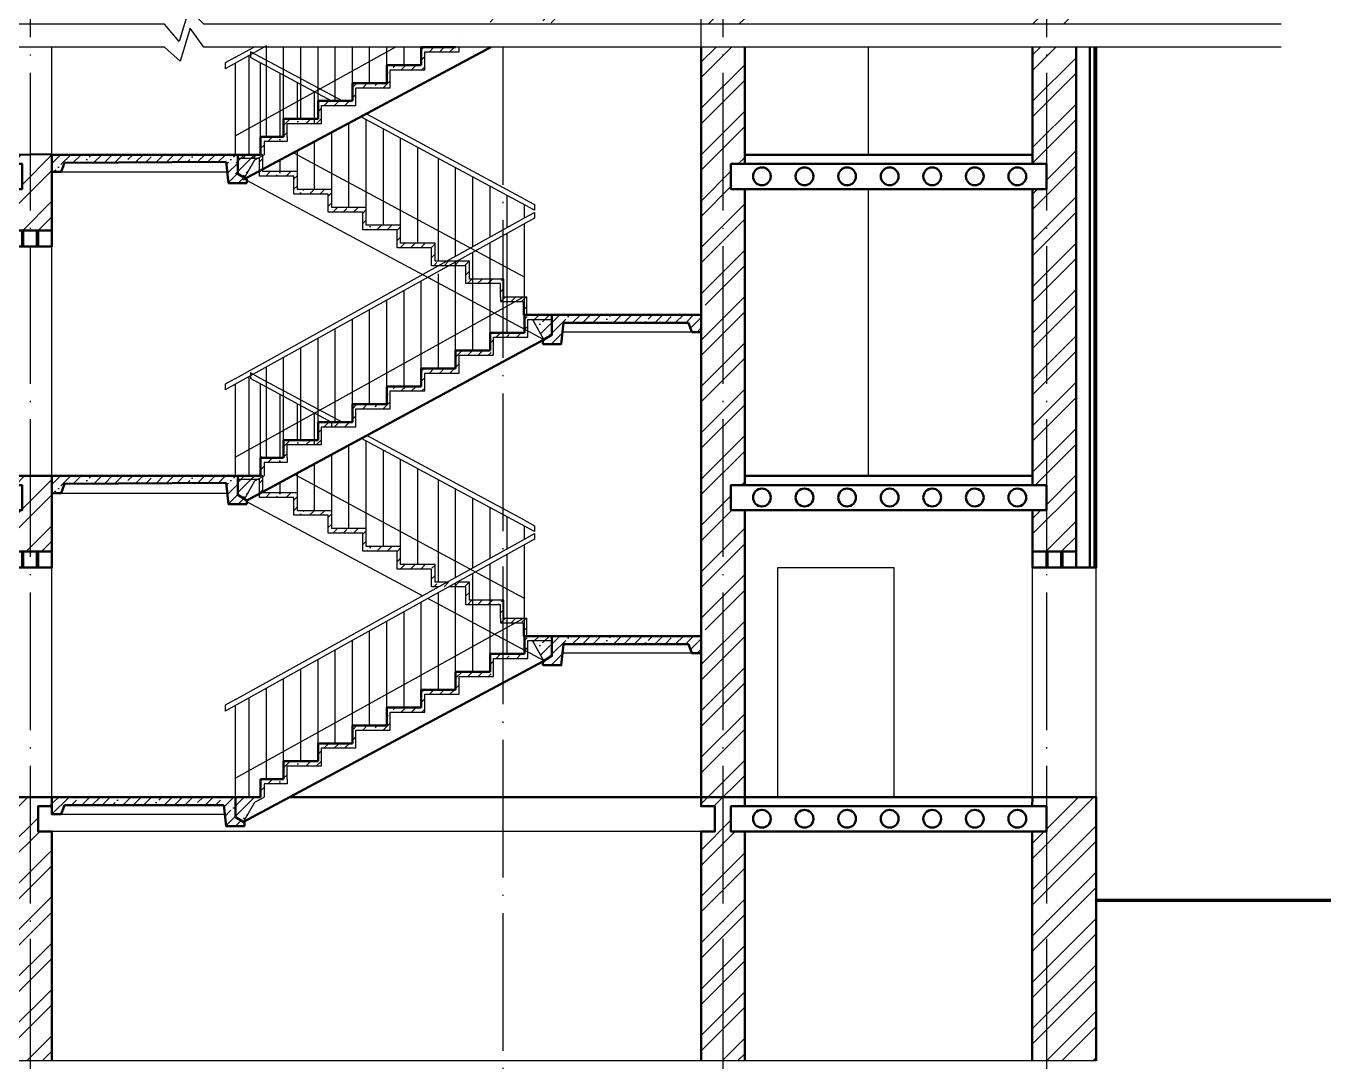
# Model space of a CAD drawing. Header units: millimetres. Extents: x -121275 to -95372, y 16759 to 40426.
# Drawn here: x -117534.8 to -117421.1, y 39345.3 to 39435.6 of the extents above; entities that cross this region are included whole.
import ezdxf

# ---------------------------------------------------------------- set-up
doc = ezdxf.new("R2010")
doc.units = ezdxf.units.MM
doc.header["$LTSCALE"] = 0.5
doc.linetypes.add('ACAD_ISO04W100', pattern=[30, 24, -3, 0, -3])
doc.layers.add('оси', color=7, linetype='ACAD_ISO04W100')
doc.layers.add('тонкие', color=7, linetype='Continuous')
doc.layers.add('ТОЛСТЫЕ3', color=7, linetype='Continuous', lineweight=50)
doc.layers.add('ТОНКИЕе', color=7, linetype='Continuous', lineweight=25)
pattern_1 = [(45, (0, 28), (-0.898025612, 0.898025612), []), (45, (0.898, 28), (-0.898025612, 0.898025612), [1.5875, -0.3175, 0, -0.3175])]

msp = doc.modelspace()

# ---------------------------------------------------------------- hatches: boundary and pattern name
at = {"layer": 'тонкие', "transparency": 33554687}
h = msp.add_hatch(dxfattribs=at)
h.set_pattern_fill('ANSI32', scale=0.3)
h.paths.add_polyline_path([(-117445.888, 39500.354), (-117447.088, 39500.354), (-117447.088, 39479.554), (-117445.888, 39479.554)])
h.paths.add_polyline_path([(-117443.288, 39502.554), (-117445.888, 39502.554), (-117445.888, 39500.354), (-117445.888, 39479.554), (-117445.888, 39477.354), (-117445.888, 39435.732), (-117443.288, 39435.732)])
h.paths.add_polyline_path([(-117445.888, 39477.354), (-117447.088, 39477.354), (-117447.088, 39451.554), (-117445.888, 39451.554)])
h.paths.add_polyline_path([(-117445.888, 39449.354), (-117447.088, 39449.354), (-117447.088, 39435.732), (-117445.888, 39435.732)])
h.paths.add_polyline_path([(-117445.888, 39433.739), (-117447.088, 39433.739), (-117447.088, 39423.554), (-117445.888, 39423.554)])
h.paths.add_polyline_path([(-117443.288, 39433.739), (-117445.888, 39433.739), (-117445.888, 39389.754), (-117443.288, 39389.754)])
h.paths.add_polyline_path([(-117445.888, 39421.354), (-117447.088, 39421.354), (-117447.088, 39395.554), (-117445.888, 39395.554)])
h.paths.add_polyline_path([(-117445.888, 39393.354), (-117447.088, 39393.354), (-117447.088, 39389.754), (-117445.888, 39389.754)])
h.paths.add_polyline_path([(-117441.538, 39368.354), (-117445.888, 39368.354), (-117445.888, 39345.354), (-117441.538, 39345.354)])
h.paths.add_polyline_path([(-117445.888, 39365.354), (-117447.124, 39365.354), (-117447.124, 39345.354), (-117445.888, 39345.354)])
h.paths.add_polyline_path([(-117472.188, 39365.354), (-117473.388, 39365.354), (-117473.388, 39367.554), (-117472.188, 39367.554), (-117472.188, 39368.354), (-117474.088, 39368.354), (-117474.088, 39345.354), (-117472.188, 39345.354)])
h.paths.add_polyline_path([(-117474.088, 39368.354), (-117475.988, 39368.354), (-117475.988, 39367.554), (-117474.788, 39367.554), (-117474.788, 39365.354), (-117475.988, 39365.354), (-117475.988, 39345.354), (-117474.088, 39345.354)])
h.paths.add_polyline_path([(-117472.188, 39393.354), (-117473.388, 39393.354), (-117473.388, 39395.554), (-117472.188, 39395.554), (-117472.188, 39421.354), (-117473.388, 39421.354), (-117473.388, 39423.554), (-117472.188, 39423.554), (-117472.188, 39433.739), (-117474.088, 39433.739), (-117474.088, 39368.354), (-117472.188, 39368.354)])
h.paths.add_polyline_path([(-117474.088, 39433.739), (-117475.988, 39433.739), (-117475.988, 39411.557), (-117475.646, 39411.557), (-117475.646, 39409.957), (-117475.988, 39409.956), (-117475.988, 39383.509), (-117475.644, 39383.509), (-117475.644, 39381.909), (-117475.988, 39381.907), (-117475.988, 39368.354), (-117474.088, 39368.354)])
h.paths.add_polyline_path([(-117472.188, 39449.354), (-117473.388, 39449.354), (-117473.388, 39451.554), (-117472.188, 39451.554), (-117472.188, 39477.354), (-117473.388, 39477.354), (-117473.388, 39479.554), (-117472.188, 39479.554), (-117472.188, 39500.354), (-117473.388, 39500.354), (-117473.388, 39502.554), (-117474.088, 39502.554), (-117474.088, 39435.732), (-117472.188, 39435.732)])
h.paths.add_polyline_path([(-117474.088, 39452.354), (-117475.988, 39452.354), (-117475.988, 39439.509), (-117475.644, 39439.509), (-117475.644, 39437.909), (-117475.988, 39437.907), (-117475.988, 39435.732), (-117474.088, 39435.732)])
h.paths.add_polyline_path([(-117474.088, 39502.554), (-117474.788, 39502.554), (-117474.788, 39500.354), (-117475.988, 39500.354), (-117475.988, 39466.709), (-117475.646, 39466.709), (-117475.646, 39465.109), (-117475.988, 39465.107), (-117475.988, 39452.354), (-117474.088, 39452.354)])
h.paths.add_polyline_path([(-117532.588, 39500.354), (-117533.788, 39500.354), (-117533.788, 39502.554), (-117534.488, 39502.554), (-117534.488, 39473.754), (-117532.588, 39473.754)])
h.paths.add_polyline_path([(-117534.488, 39502.554), (-117535.188, 39502.554), (-117535.188, 39500.354), (-117536.388, 39500.354), (-117536.388, 39479.554), (-117535.188, 39479.554), (-117535.188, 39477.354), (-117536.388, 39477.354), (-117536.388, 39473.754), (-117534.488, 39473.754)])
h.paths.add_polyline_path([(-117534.488, 39452.354), (-117536.388, 39452.354), (-117536.388, 39451.554), (-117535.188, 39451.554), (-117535.188, 39449.354), (-117536.388, 39449.354), (-117536.388, 39445.754), (-117535.188, 39445.754), (-117534.488, 39445.754)])
h.paths.add_polyline_path([(-117532.588, 39452.354), (-117534.488, 39452.354), (-117534.488, 39445.754), (-117533.888, 39445.754), (-117532.588, 39445.754)])
h.paths.add_polyline_path([(-117534.488, 39424.372), (-117536.388, 39424.354), (-117536.388, 39423.554), (-117535.188, 39423.554), (-117535.188, 39421.354), (-117536.388, 39421.354), (-117536.388, 39417.754), (-117535.188, 39417.754), (-117534.488, 39417.754)])
h.paths.add_polyline_path([(-117532.588, 39424.39), (-117534.488, 39424.372), (-117534.488, 39417.754), (-117533.888, 39417.754), (-117532.588, 39417.754)])
h.paths.add_polyline_path([(-117534.488, 39396.354), (-117536.388, 39396.354), (-117536.388, 39395.554), (-117535.188, 39395.554), (-117535.188, 39393.354), (-117536.388, 39393.354), (-117536.388, 39389.754), (-117535.188, 39389.754), (-117534.488, 39389.754)])
h.paths.add_polyline_path([(-117532.588, 39396.354), (-117534.488, 39396.354), (-117534.488, 39389.754), (-117533.888, 39389.754), (-117532.588, 39389.754)])
h.paths.add_polyline_path([(-117534.488, 39368.354), (-117536.388, 39368.354), (-117536.388, 39367.554), (-117535.188, 39367.554), (-117535.188, 39365.354), (-117536.388, 39365.354), (-117536.388, 39345.354), (-117534.488, 39345.354)])
h.paths.add_polyline_path([(-117532.588, 39365.354), (-117533.788, 39365.354), (-117533.788, 39367.554), (-117533.488, 39367.554), (-117532.588, 39367.554), (-117532.588, 39368.354), (-117534.488, 39368.354), (-117534.488, 39345.354), (-117532.588, 39345.354)])
h.paths.add_polyline_path([(-117554.388, 39365.354), (-117555.588, 39365.354), (-117555.588, 39367.554), (-117554.388, 39367.554), (-117554.388, 39368.354), (-117556.288, 39368.354), (-117556.288, 39345.354), (-117554.388, 39345.354)])
h.paths.add_polyline_path([(-117556.288, 39368.354), (-117558.188, 39368.354), (-117558.188, 39367.554), (-117556.988, 39367.554), (-117556.988, 39365.354), (-117558.188, 39365.354), (-117558.188, 39345.354), (-117556.288, 39345.354)])
h.paths.add_polyline_path([(-117554.388, 39393.354), (-117555.588, 39393.354), (-117555.588, 39395.554), (-117554.388, 39395.554), (-117554.388, 39396.354), (-117556.288, 39396.354), (-117556.288, 39389.754), (-117555.688, 39389.754), (-117554.388, 39389.754)])
h.paths.add_polyline_path([(-117556.288, 39396.354), (-117558.188, 39396.354), (-117558.188, 39395.554), (-117556.988, 39395.554), (-117556.988, 39393.354), (-117558.188, 39393.354), (-117558.188, 39389.754), (-117556.988, 39389.754), (-117556.288, 39389.754)])
h.paths.add_polyline_path([(-117554.388, 39421.354), (-117555.588, 39421.354), (-117555.588, 39423.554), (-117554.388, 39423.554), (-117554.388, 39424.354), (-117556.288, 39424.354), (-117556.288, 39417.754), (-117555.688, 39417.754), (-117554.388, 39417.754)])
h.paths.add_polyline_path([(-117556.288, 39424.354), (-117558.188, 39424.354), (-117558.188, 39423.554), (-117556.988, 39423.554), (-117556.988, 39421.354), (-117558.188, 39421.354), (-117558.188, 39417.754), (-117556.988, 39417.754), (-117556.288, 39417.754)])
h.paths.add_polyline_path([(-117554.388, 39449.354), (-117555.588, 39449.354), (-117555.588, 39451.554), (-117554.388, 39451.554), (-117554.388, 39452.354), (-117556.288, 39452.354), (-117556.288, 39445.754), (-117555.688, 39445.754), (-117554.388, 39445.754)])
h.paths.add_polyline_path([(-117556.288, 39452.354), (-117558.188, 39452.354), (-117558.188, 39451.554), (-117556.988, 39451.554), (-117556.988, 39449.354), (-117558.188, 39449.354), (-117558.188, 39445.754), (-117556.988, 39445.754), (-117556.288, 39445.754)])
h.paths.add_polyline_path([(-117554.388, 39477.354), (-117555.588, 39477.354), (-117555.588, 39479.554), (-117554.388, 39479.554), (-117554.388, 39500.354), (-117555.588, 39500.354), (-117555.588, 39502.554), (-117556.288, 39502.554), (-117556.288, 39473.754), (-117555.688, 39473.754), (-117554.388, 39473.754)])
h.paths.add_polyline_path([(-117556.288, 39502.554), (-117556.988, 39502.554), (-117556.988, 39500.354), (-117558.188, 39500.354), (-117558.188, 39479.554), (-117556.988, 39479.554), (-117556.988, 39477.354), (-117558.188, 39477.354), (-117558.188, 39473.754), (-117556.988, 39473.754), (-117556.288, 39473.754)])
h.paths.add_polyline_path([(-117627.088, 39500.354), (-117628.288, 39500.354), (-117628.288, 39479.554), (-117627.088, 39479.554)])
h.paths.add_polyline_path([(-117628.288, 39500.354), (-117630.888, 39500.354), (-117630.888, 39479.554), (-117628.288, 39479.554)])
h.paths.add_polyline_path([(-117628.288, 39479.554), (-117630.888, 39479.554), (-117630.888, 39476.754), (-117628.288, 39476.754)])
h.paths.add_polyline_path([(-117627.088, 39461.354), (-117628.288, 39461.354), (-117628.288, 39451.554), (-117627.088, 39451.554)])
h.paths.add_polyline_path([(-117628.288, 39461.354), (-117630.888, 39461.354), (-117630.888, 39448.754), (-117628.288, 39448.754)])
h.paths.add_polyline_path([(-117627.088, 39449.354), (-117628.288, 39449.354), (-117628.288, 39448.754), (-117627.088, 39448.754)])
h.paths.add_polyline_path([(-117627.088, 39433.354), (-117628.288, 39433.354), (-117628.288, 39423.554), (-117627.088, 39423.554)])
h.paths.add_polyline_path([(-117628.288, 39433.354), (-117630.888, 39433.354), (-117630.888, 39420.754), (-117628.288, 39420.754)])
h.paths.add_polyline_path([(-117627.088, 39421.354), (-117628.288, 39421.354), (-117628.288, 39420.754), (-117627.088, 39420.754)])
h.paths.add_polyline_path([(-117627.088, 39405.354), (-117628.288, 39405.354), (-117628.288, 39395.554), (-117627.088, 39395.554)])
h.paths.add_polyline_path([(-117628.288, 39405.354), (-117630.888, 39405.354), (-117630.888, 39392.754), (-117628.288, 39392.754)])
h.paths.add_polyline_path([(-117627.088, 39393.354), (-117628.288, 39393.354), (-117628.288, 39392.754), (-117627.088, 39392.754)])
h.paths.add_polyline_path([(-117627.088, 39377.354), (-117628.288, 39377.354), (-117628.288, 39367.554), (-117627.088, 39367.554)])
h.paths.add_polyline_path([(-117628.288, 39377.354), (-117630.888, 39377.354), (-117630.888, 39345.354), (-117628.288, 39345.354)])
h.paths.add_polyline_path([(-117627.088, 39365.354), (-117628.288, 39365.354), (-117628.288, 39345.354), (-117627.088, 39345.354)])
h = msp.add_hatch(dxfattribs=at)
h.set_pattern_fill('ANSI35', scale=0.2)
h.set_pattern_definition([(45, (0, 56), (-0.898025612, 0.898025612), []), (45, (0.898, 56), (-0.898025612, 0.898025612), [1.5875, -0.3175, 0, -0.3175])])
h.paths.add_polyline_path([(-117491.088, 39437.994), (-117488.988, 39437.994), (-117488.988, 39438.394), (-117491.388, 39438.394), (-117491.388, 39436.834), (-117493.288, 39436.834), (-117493.288, 39436.434), (-117491.446, 39436.434), (-117491.388, 39436.434), (-117491.088, 39436.434)])
h.paths.add_polyline_path([(-117488.988, 39437.994), (-117490.752, 39437.994), (-117490.673, 39437.951), (-117489.692, 39436.23), (-117488.988, 39436.653)])
h.paths.add_polyline_path([(-117475.988, 39438.394), (-117488.988, 39438.394), (-117488.988, 39436.65), (-117489.781, 39436.173), (-117489.788, 39435.844), (-117488.188, 39435.844), (-117487.981, 39437.694), (-117477.095, 39437.694), (-117476.788, 39436.894), (-117475.988, 39436.894)])
h.paths.add_polyline_path([(-117491.188, 39439.954), (-117493.188, 39439.954), (-117493.188, 39441.514), (-117493.288, 39441.514), (-117493.288, 39439.554), (-117491.488, 39439.554), (-117491.488, 39438.394), (-117491.388, 39438.34), (-117491.388, 39438.394), (-117491.188, 39438.394)])
h.paths.add_polyline_path([(-117493.288, 39441.514), (-117496.188, 39441.514), (-117496.188, 39443.074), (-117499.188, 39443.074), (-117499.188, 39444.634), (-117502.188, 39444.634), (-117502.188, 39446.194), (-117505.188, 39446.194), (-117505.188, 39447.754), (-117508.188, 39447.754), (-117508.188, 39449.314), (-117511.188, 39449.314), (-117511.188, 39450.874), (-117514.188, 39450.874), (-117514.188, 39452.034), (-117516.388, 39452.034), (-117514.488, 39452.034), (-117514.488, 39450.474), (-117514.188, 39450.474), (-117514.13, 39450.474), (-117511.488, 39450.474), (-117511.488, 39448.914), (-117511.188, 39448.914), (-117508.488, 39448.914), (-117508.488, 39447.354), (-117508.188, 39447.354), (-117505.488, 39447.354), (-117505.488, 39445.794), (-117505.188, 39445.794), (-117502.588, 39445.794), (-117502.488, 39445.794), (-117502.488, 39444.234), (-117502.188, 39444.234), (-117499.588, 39444.234), (-117499.488, 39444.234), (-117499.488, 39442.674), (-117499.188, 39442.674), (-117496.488, 39442.674), (-117496.488, 39441.114), (-117496.188, 39441.114), (-117493.588, 39441.114), (-117493.488, 39441.114), (-117493.488, 39439.954), (-117493.488, 39439.554), (-117493.288, 39439.554)])
h.paths.add_polyline_path([(-117497.088, 39433.739), (-117497.388, 39433.739), (-117497.388, 39433.714), (-117500.388, 39433.714), (-117500.388, 39432.154), (-117503.388, 39432.154), (-117503.388, 39430.594), (-117506.388, 39430.594), (-117506.388, 39429.034), (-117509.388, 39429.034), (-117509.388, 39427.474), (-117512.388, 39427.474), (-117512.388, 39425.914), (-117514.388, 39425.914), (-117514.388, 39424.354), (-117516.588, 39424.354), (-117516.588, 39422.613), (-117515.884, 39422.19), (-117514.903, 39423.911), (-117514.088, 39424.354), (-117514.088, 39425.514), (-117512.088, 39425.514), (-117512.088, 39425.914), (-117512.088, 39427.074), (-117511.988, 39427.074), (-117509.388, 39427.074), (-117509.088, 39427.074), (-117509.088, 39428.634), (-117506.388, 39428.634), (-117506.088, 39428.634), (-117506.088, 39430.194), (-117505.988, 39430.194), (-117503.388, 39430.194), (-117503.088, 39430.194), (-117503.088, 39431.754), (-117502.988, 39431.754), (-117500.388, 39431.754), (-117500.088, 39431.754), (-117500.088, 39433.314), (-117497.388, 39433.314), (-117497.088, 39433.314)])
h.paths.add_polyline_path([(-117494.388, 39435.732), (-117494.088, 39435.732), (-117494.088, 39436.434), (-117493.288, 39436.434), (-117493.288, 39436.834), (-117494.388, 39436.834)])
h = msp.add_hatch(dxfattribs=at)
h.set_pattern_fill('ANSI35', scale=0.2)
h.set_pattern_definition(pattern_1)
h.paths.add_polyline_path([(-117516.388, 39424.354), (-117532.588, 39424.354), (-117532.588, 39422.854), (-117531.788, 39422.854), (-117531.481, 39423.654), (-117517.395, 39423.734), (-117517.188, 39421.884), (-117515.588, 39421.884), (-117515.596, 39422.213), (-117516.388, 39422.69)])
h = msp.add_hatch(dxfattribs=at)
h.set_pattern_fill('ANSI35', scale=0.2)
h.set_pattern_definition(pattern_1)
h.paths.add_polyline_path([(-117514.088, 39396.354), (-117514.088, 39397.514), (-117512.088, 39397.514), (-117512.088, 39397.914), (-117512.088, 39399.074), (-117511.988, 39399.074), (-117509.388, 39399.074), (-117509.088, 39399.074), (-117509.088, 39400.634), (-117506.388, 39400.634), (-117506.088, 39400.634), (-117506.088, 39402.194), (-117505.988, 39402.194), (-117503.388, 39402.194), (-117503.088, 39402.194), (-117503.088, 39403.754), (-117502.988, 39403.754), (-117500.388, 39403.754), (-117500.088, 39403.754), (-117500.088, 39405.314), (-117497.388, 39405.314), (-117497.088, 39405.314), (-117497.088, 39406.874), (-117494.388, 39406.874), (-117494.088, 39406.874), (-117494.088, 39408.434), (-117493.288, 39408.434), (-117493.288, 39408.834), (-117494.388, 39408.834), (-117494.388, 39407.274), (-117497.388, 39407.274), (-117497.388, 39405.714), (-117500.388, 39405.714), (-117500.388, 39404.154), (-117503.388, 39404.154), (-117503.388, 39402.594), (-117506.388, 39402.594), (-117506.388, 39401.034), (-117509.388, 39401.034), (-117509.388, 39399.474), (-117512.388, 39399.474), (-117512.388, 39397.914), (-117514.388, 39397.914), (-117514.388, 39396.354), (-117516.388, 39396.354), (-117516.388, 39394.69), (-117515.801, 39394.336), (-117514.903, 39395.911)])
h.paths.add_polyline_path([(-117491.088, 39409.994), (-117488.988, 39409.994), (-117488.988, 39410.394), (-117491.388, 39410.394), (-117491.388, 39408.834), (-117493.288, 39408.834), (-117493.288, 39408.434), (-117491.446, 39408.434), (-117491.388, 39408.434), (-117491.088, 39408.434)])
h.paths.add_polyline_path([(-117488.988, 39409.994), (-117490.752, 39409.994), (-117490.673, 39409.951), (-117489.692, 39408.23), (-117488.988, 39408.653)])
h.paths.add_polyline_path([(-117475.988, 39410.394), (-117488.988, 39410.394), (-117488.988, 39408.65), (-117489.781, 39408.173), (-117489.788, 39407.844), (-117488.188, 39407.844), (-117487.981, 39409.694), (-117477.095, 39409.694), (-117476.788, 39408.894), (-117475.988, 39408.894)])
h.paths.add_polyline_path([(-117491.188, 39411.954), (-117493.188, 39411.954), (-117493.188, 39413.514), (-117493.288, 39413.514), (-117493.288, 39411.554), (-117491.488, 39411.554), (-117491.488, 39410.394), (-117491.388, 39410.34), (-117491.388, 39410.394), (-117491.188, 39410.394)])
h.paths.add_polyline_path([(-117493.288, 39413.514), (-117496.188, 39413.514), (-117496.188, 39415.074), (-117499.188, 39415.074), (-117499.188, 39416.634), (-117502.188, 39416.634), (-117502.188, 39418.194), (-117505.188, 39418.194), (-117505.188, 39419.754), (-117508.188, 39419.754), (-117508.188, 39421.314), (-117511.188, 39421.314), (-117511.188, 39422.874), (-117514.188, 39422.874), (-117514.188, 39424.354), (-117516.388, 39424.354), (-117516.388, 39424.034), (-117514.488, 39424.034), (-117514.488, 39422.474), (-117514.188, 39422.474), (-117514.13, 39422.474), (-117511.488, 39422.474), (-117511.488, 39420.914), (-117511.188, 39420.914), (-117508.488, 39420.914), (-117508.488, 39419.354), (-117508.188, 39419.354), (-117505.488, 39419.354), (-117505.488, 39417.794), (-117505.188, 39417.794), (-117502.588, 39417.794), (-117502.488, 39417.794), (-117502.488, 39416.234), (-117502.188, 39416.234), (-117499.588, 39416.234), (-117499.488, 39416.234), (-117499.488, 39414.674), (-117499.188, 39414.674), (-117496.488, 39414.674), (-117496.488, 39413.114), (-117496.188, 39413.114), (-117493.588, 39413.114), (-117493.488, 39413.114), (-117493.488, 39411.954), (-117493.488, 39411.554), (-117493.288, 39411.554)])
h = msp.add_hatch(dxfattribs=at)
h.set_pattern_fill('ANSI35', scale=0.2)
h.paths.add_polyline_path([(-117516.388, 39396.354), (-117532.588, 39396.354), (-117532.588, 39394.854), (-117531.788, 39394.854), (-117531.481, 39395.654), (-117517.395, 39395.734), (-117517.188, 39393.884), (-117515.588, 39393.884), (-117515.596, 39394.213), (-117516.388, 39394.69)])
h = msp.add_hatch(dxfattribs=at)
h.set_pattern_fill('ANSI35', scale=0.2)
h.paths.add_polyline_path([(-117514.088, 39368.354), (-117514.088, 39369.514), (-117512.088, 39369.514), (-117512.088, 39369.914), (-117512.088, 39371.074), (-117511.988, 39371.074), (-117509.388, 39371.074), (-117509.088, 39371.074), (-117509.088, 39372.634), (-117506.388, 39372.634), (-117506.088, 39372.634), (-117506.088, 39374.194), (-117505.988, 39374.194), (-117503.388, 39374.194), (-117503.088, 39374.194), (-117503.088, 39375.754), (-117502.988, 39375.754), (-117500.388, 39375.754), (-117500.088, 39375.754), (-117500.088, 39377.314), (-117497.388, 39377.314), (-117497.088, 39377.314), (-117497.088, 39378.874), (-117494.388, 39378.874), (-117494.088, 39378.874), (-117494.088, 39380.434), (-117493.288, 39380.434), (-117493.288, 39380.834), (-117494.388, 39380.834), (-117494.388, 39379.274), (-117497.388, 39379.274), (-117497.388, 39377.714), (-117500.388, 39377.714), (-117500.388, 39376.154), (-117503.388, 39376.154), (-117503.388, 39374.594), (-117506.388, 39374.594), (-117506.388, 39373.034), (-117509.388, 39373.034), (-117509.388, 39371.474), (-117512.388, 39371.474), (-117512.388, 39369.914), (-117514.388, 39369.914), (-117514.388, 39368.354), (-117516.588, 39368.354), (-117516.588, 39366.613), (-117515.884, 39366.19), (-117514.903, 39367.911)])
h.paths.add_polyline_path([(-117491.088, 39381.994), (-117488.988, 39381.994), (-117488.988, 39382.394), (-117491.388, 39382.394), (-117491.388, 39380.834), (-117493.288, 39380.834), (-117493.288, 39380.434), (-117491.446, 39380.434), (-117491.388, 39380.434), (-117491.088, 39380.434)])
h.paths.add_polyline_path([(-117488.988, 39381.994), (-117490.752, 39381.994), (-117490.673, 39381.951), (-117489.692, 39380.23), (-117488.988, 39380.653)])
h.paths.add_polyline_path([(-117475.988, 39382.394), (-117488.988, 39382.394), (-117488.988, 39380.65), (-117489.781, 39380.173), (-117489.788, 39379.844), (-117488.188, 39379.844), (-117487.981, 39381.694), (-117477.095, 39381.694), (-117476.788, 39380.894), (-117475.988, 39380.894)])
h.paths.add_polyline_path([(-117491.188, 39383.954), (-117493.188, 39383.954), (-117493.188, 39385.514), (-117493.288, 39385.514), (-117493.288, 39383.554), (-117491.488, 39383.554), (-117491.488, 39382.394), (-117491.388, 39382.34), (-117491.388, 39382.394), (-117491.188, 39382.394)])
h.paths.add_polyline_path([(-117493.288, 39385.514), (-117496.188, 39385.514), (-117496.188, 39387.074), (-117499.188, 39387.074), (-117499.188, 39388.634), (-117502.188, 39388.634), (-117502.188, 39390.194), (-117505.188, 39390.194), (-117505.188, 39391.754), (-117508.188, 39391.754), (-117508.188, 39393.314), (-117511.188, 39393.314), (-117511.188, 39394.874), (-117514.188, 39394.874), (-117514.188, 39396.034), (-117516.388, 39396.034), (-117514.488, 39396.034), (-117514.488, 39394.474), (-117514.188, 39394.474), (-117514.13, 39394.474), (-117511.488, 39394.474), (-117511.488, 39392.914), (-117511.188, 39392.914), (-117508.488, 39392.914), (-117508.488, 39391.354), (-117508.188, 39391.354), (-117505.488, 39391.354), (-117505.488, 39389.794), (-117505.188, 39389.794), (-117502.588, 39389.794), (-117502.488, 39389.794), (-117502.488, 39388.234), (-117502.188, 39388.234), (-117499.588, 39388.234), (-117499.488, 39388.234), (-117499.488, 39386.674), (-117499.188, 39386.674), (-117496.488, 39386.674), (-117496.488, 39385.114), (-117496.188, 39385.114), (-117493.588, 39385.114), (-117493.488, 39385.114), (-117493.488, 39383.954), (-117493.488, 39383.554), (-117493.288, 39383.554)])
h = msp.add_hatch(dxfattribs=at)
h.set_pattern_fill('ANSI35', scale=0.2)
h.paths.add_polyline_path([(-117516.588, 39368.354), (-117532.588, 39368.354), (-117532.588, 39367.554), (-117532.588, 39366.854), (-117531.788, 39366.854), (-117531.481, 39367.654), (-117517.595, 39367.654), (-117517.388, 39365.808), (-117515.788, 39365.808), (-117515.796, 39366.136), (-117516.588, 39366.613)])

# ---------------------------------------------------------------- linework, layer by layer
at = {"layer": 'оси', "color": 7}
for points in [[(-117534.488, 39506.989), (-117534.488, 39506.989), (-117534.488, 39327.577)], [(-117474.088, 39506.989), (-117474.088, 39506.989), (-117474.088, 39327.577)], [(-117445.888, 39506.989), (-117445.888, 39506.989), (-117445.888, 39327.577)], [(-117493.288, 39433.739), (-117493.288, 39327.577)]]:
    msp.add_lwpolyline(points, dxfattribs=at)
at = {"layer": 'ТОЛСТЫЕ3', "color": 7}
for p, q in [((-117500.388, 39432.154), (-117500.388, 39433.714)), ((-117500.388, 39433.714), (-117497.388, 39433.714)), ((-117497.388, 39433.714), (-117497.388, 39433.739)), ((-117503.388, 39430.594), (-117503.388, 39432.154)), ((-117503.388, 39432.154), (-117500.388, 39432.154)), ((-117506.388, 39429.034), (-117506.388, 39430.594)), ((-117506.388, 39430.594), (-117503.388, 39430.594)), ((-117509.388, 39427.474), (-117509.388, 39429.034)), ((-117509.388, 39429.034), (-117506.388, 39429.034)), ((-117512.388, 39425.914), (-117512.388, 39427.474)), ((-117512.388, 39427.474), (-117509.388, 39427.474)), ((-117514.388, 39424.354), (-117514.388, 39425.914)), ((-117491.388, 39408.834), (-117491.388, 39410.394)), ((-117494.388, 39407.274), (-117494.388, 39408.834)), ((-117494.388, 39408.834), (-117491.388, 39408.834)), ((-117497.388, 39405.714), (-117497.388, 39407.274)), ((-117497.388, 39407.274), (-117494.388, 39407.274)), ((-117500.388, 39404.154), (-117500.388, 39405.714)), ((-117500.388, 39405.714), (-117497.388, 39405.714)), ((-117503.388, 39402.594), (-117503.388, 39404.154)), ((-117503.388, 39404.154), (-117500.388, 39404.154)), ((-117506.388, 39401.034), (-117506.388, 39402.594)), ((-117506.388, 39402.594), (-117503.388, 39402.594)), ((-117509.388, 39399.474), (-117509.388, 39401.034)), ((-117509.388, 39401.034), (-117506.388, 39401.034)), ((-117512.388, 39397.914), (-117512.388, 39399.474)), ((-117512.388, 39399.474), (-117509.388, 39399.474)), ((-117514.388, 39396.354), (-117514.388, 39397.914)), ((-117491.388, 39380.834), (-117491.388, 39382.394)), ((-117494.388, 39379.274), (-117494.388, 39380.834)), ((-117494.388, 39380.834), (-117491.388, 39380.834)), ((-117497.388, 39377.714), (-117497.388, 39379.274)), ((-117497.388, 39379.274), (-117494.388, 39379.274)), ((-117500.388, 39376.154), (-117500.388, 39377.714)), ((-117500.388, 39377.714), (-117497.388, 39377.714)), ((-117503.388, 39374.594), (-117503.388, 39376.154)), ((-117503.388, 39376.154), (-117500.388, 39376.154)), ((-117506.388, 39373.034), (-117506.388, 39374.594)), ((-117506.388, 39374.594), (-117503.388, 39374.594)), ((-117509.388, 39371.474), (-117509.388, 39373.034)), ((-117509.388, 39373.034), (-117506.388, 39373.034)), ((-117512.388, 39369.914), (-117512.388, 39371.474)), ((-117512.388, 39371.474), (-117509.388, 39371.474)), ((-117514.388, 39368.354), (-117514.388, 39369.914))]:
    msp.add_line(p, q, dxfattribs=at)
for points in [[(-117515.884, 39422.19), (-117494.323, 39433.739)], [(-117475.988, 39345.354), (-117475.988, 39365.354), (-117474.788, 39365.354), (-117474.788, 39367.554), (-117475.988, 39367.554), (-117475.988, 39433.739)], [(-117472.188, 39433.739), (-117472.188, 39423.554), (-117473.388, 39423.554), (-117473.388, 39421.354), (-117472.188, 39421.354), (-117472.188, 39395.554), (-117473.388, 39395.554), (-117473.388, 39393.354), (-117472.188, 39393.354), (-117472.188, 39367.554), (-117473.388, 39367.554), (-117473.388, 39365.354), (-117472.188, 39365.354), (-117472.188, 39345.354)], [(-117447.088, 39433.739), (-117447.088, 39423.554), (-117445.888, 39423.554), (-117445.888, 39421.354), (-117447.088, 39421.354), (-117447.088, 39421.354), (-117447.088, 39395.554), (-117445.888, 39395.554), (-117445.888, 39393.354), (-117447.088, 39393.354), (-117447.088, 39388.354), (-117447.088, 39389.754), (-117443.288, 39389.754), (-117443.288, 39388.354), (-117444.488, 39388.354), (-117444.488, 39389.754), (-117444.588, 39389.754), (-117444.588, 39388.354), (-117445.788, 39388.354), (-117445.788, 39389.754), (-117445.888, 39389.754), (-117445.888, 39388.354), (-117447.088, 39388.354), (-117441.538, 39388.354), (-117447.088, 39388.354)], [(-117443.288, 39433.739), (-117443.288, 39388.354)], [(-117442.088, 39388.354), (-117442.088, 39433.739)], [(-117441.688, 39433.739), (-117441.688, 39388.354)], [(-117441.538, 39388.354), (-117441.538, 39433.739)], [(-117512.388, 39425.914), (-117514.388, 39425.914)], [(-117536.388, 39424.354), (-117532.588, 39424.39), (-117532.588, 39416.354), (-117536.388, 39416.354), (-117536.388, 39416.354), (-117536.388, 39417.754), (-117535.188, 39417.754), (-117535.188, 39416.354), (-117535.088, 39416.354), (-117535.088, 39417.754), (-117533.888, 39417.754), (-117533.888, 39416.354), (-117533.788, 39416.354), (-117533.788, 39417.754), (-117532.588, 39417.754), (-117536.388, 39417.754), (-117536.388, 39421.354), (-117535.188, 39421.354), (-117535.188, 39423.554), (-117536.388, 39423.554), (-117536.388, 39424.354)], [(-117532.588, 39424.354), (-117516.388, 39424.354), (-117516.388, 39424.354)], [(-117519.588, 39424.354), (-117532.588, 39424.354), (-117532.588, 39422.854)], [(-117514.388, 39424.354), (-117532.588, 39424.354)], [(-117515.588, 39421.884), (-117515.596, 39422.213), (-117516.388, 39422.69), (-117516.388, 39424.354)], [(-117447.088, 39424.354), (-117472.188, 39424.354)], [(-117447.088, 39424.354), (-117472.188, 39424.354)], [(-117532.588, 39423.654), (-117532.588, 39422.854), (-117531.788, 39422.854), (-117531.481, 39423.654)], [(-117517.395, 39423.734), (-117531.481, 39423.654)], [(-117515.588, 39421.884), (-117517.188, 39421.884), (-117517.395, 39423.734)], [(-117473.388, 39423.554), (-117445.888, 39423.554)], [(-117473.388, 39423.554), (-117445.888, 39423.554)], [(-117445.888, 39421.354), (-117473.388, 39421.354)], [(-117445.888, 39421.354), (-117473.388, 39421.354)], [(-117491.388, 39410.394), (-117488.988, 39410.394)], [(-117489.788, 39407.848), (-117489.781, 39408.176), (-117488.988, 39408.653), (-117488.988, 39410.148)], [(-117489.788, 39407.844), (-117488.188, 39407.844), (-117487.981, 39409.694)], [(-117488.988, 39410.394), (-117475.988, 39410.394), (-117475.988, 39408.894)], [(-117488.988, 39410.394), (-117488.988, 39408.653)], [(-117487.981, 39409.694), (-117477.095, 39409.694)], [(-117475.988, 39409.694), (-117475.988, 39408.894), (-117476.788, 39408.894), (-117477.095, 39409.694)], [(-117515.596, 39394.213), (-117489.781, 39408.173)], [(-117512.388, 39397.914), (-117514.388, 39397.914)], [(-117536.388, 39396.354), (-117532.588, 39396.354), (-117532.588, 39388.354), (-117536.388, 39388.354), (-117536.388, 39388.354), (-117536.388, 39389.754), (-117535.188, 39389.754), (-117535.188, 39388.354), (-117535.088, 39388.354), (-117535.088, 39389.754), (-117533.888, 39389.754), (-117533.888, 39388.354), (-117533.788, 39388.354), (-117533.788, 39389.754), (-117532.588, 39389.754), (-117536.388, 39389.754), (-117536.388, 39393.354), (-117535.188, 39393.354), (-117535.188, 39395.554), (-117536.388, 39395.554), (-117536.388, 39396.354)], [(-117532.588, 39396.354), (-117516.388, 39396.354), (-117516.388, 39396.354)], [(-117519.588, 39396.354), (-117532.588, 39396.354), (-117532.588, 39394.854)], [(-117514.388, 39396.354), (-117532.588, 39396.354)], [(-117515.588, 39393.884), (-117515.596, 39394.213), (-117516.388, 39394.69), (-117516.388, 39396.354)], [(-117447.088, 39396.354), (-117472.188, 39396.354)], [(-117447.088, 39396.354), (-117472.188, 39396.354)], [(-117532.588, 39395.654), (-117532.588, 39394.854), (-117531.788, 39394.854), (-117531.481, 39395.654)], [(-117517.395, 39395.734), (-117531.481, 39395.654)], [(-117515.588, 39393.884), (-117517.188, 39393.884), (-117517.395, 39395.734)], [(-117473.388, 39395.554), (-117445.888, 39395.554)], [(-117473.388, 39395.554), (-117445.888, 39395.554)], [(-117445.888, 39393.354), (-117473.388, 39393.354)], [(-117445.888, 39393.354), (-117473.388, 39393.354)], [(-117491.388, 39382.394), (-117488.988, 39382.394)], [(-117489.788, 39379.848), (-117489.781, 39380.176), (-117488.988, 39380.653), (-117488.988, 39382.148)], [(-117488.988, 39382.394), (-117475.988, 39382.394), (-117475.988, 39380.894)], [(-117488.988, 39382.394), (-117488.988, 39380.653)], [(-117489.788, 39379.844), (-117488.188, 39379.844), (-117487.981, 39381.694)], [(-117487.981, 39381.694), (-117477.095, 39381.694)], [(-117475.988, 39381.694), (-117475.988, 39380.894), (-117476.788, 39380.894), (-117477.095, 39381.694)], [(-117515.884, 39366.19), (-117489.781, 39380.173)], [(-117512.388, 39369.914), (-117514.388, 39369.914)], [(-117536.388, 39368.354), (-117532.588, 39368.354), (-117532.588, 39367.554), (-117533.488, 39367.554), (-117533.788, 39367.554), (-117533.788, 39365.354), (-117532.588, 39365.354), (-117532.588, 39345.354)], [(-117514.388, 39368.354), (-117532.588, 39368.354)], [(-117532.588, 39367.654), (-117532.588, 39366.854), (-117531.788, 39366.854), (-117531.481, 39367.654)], [(-117517.595, 39367.654), (-117531.481, 39367.654)], [(-117515.788, 39365.808), (-117517.388, 39365.808), (-117517.595, 39367.654)], [(-117516.588, 39368.354), (-117516.588, 39366.613)], [(-117515.788, 39365.808), (-117515.796, 39366.136), (-117516.588, 39366.613), (-117516.588, 39368.108)], [(-117441.538, 39368.354), (-117511.844, 39368.354)], [(-117473.388, 39367.554), (-117445.888, 39367.554)], [(-117473.388, 39367.554), (-117445.888, 39367.554)], [(-117447.088, 39368.354), (-117472.188, 39368.354)], [(-117447.124, 39345.354), (-117447.124, 39365.354), (-117445.888, 39365.354), (-117445.888, 39367.554), (-117447.124, 39367.554), (-117447.088, 39368.354)], [(-117447.088, 39368.354), (-117441.538, 39368.354), (-117441.538, 39345.354)], [(-117443.288, 39368.354), (-117442.088, 39368.354)], [(-117445.888, 39365.354), (-117473.388, 39365.354)], [(-117445.888, 39365.354), (-117473.388, 39365.354)]]:
    msp.add_lwpolyline(points, dxfattribs=at)
for centre in [(-117470.687, 39422.466), (-117466.975, 39422.466), (-117466.975, 39422.466), (-117463.263, 39422.466), (-117463.263, 39422.466), (-117459.551, 39422.466), (-117459.551, 39422.466), (-117455.839, 39422.466), (-117455.839, 39422.466), (-117452.127, 39422.466), (-117452.127, 39422.466), (-117448.415, 39422.466), (-117470.687, 39394.466), (-117466.975, 39394.466), (-117466.975, 39394.466), (-117463.263, 39394.466), (-117463.263, 39394.466), (-117459.551, 39394.466), (-117459.551, 39394.466), (-117455.839, 39394.466), (-117455.839, 39394.466), (-117452.127, 39394.466), (-117452.127, 39394.466), (-117448.415, 39394.466), (-117470.687, 39366.466), (-117466.975, 39366.466), (-117466.975, 39366.466), (-117463.263, 39366.466), (-117463.263, 39366.466), (-117459.551, 39366.466), (-117459.551, 39366.466), (-117455.839, 39366.466), (-117455.839, 39366.466), (-117452.127, 39366.466), (-117452.127, 39366.466), (-117448.415, 39366.466)]:
    msp.add_circle(centre, 0.775, dxfattribs=at)
at = {"layer": 'ТОНКИЕе', "color": 7}
for p, q in [((-117516.588, 39424.354), (-117514.388, 39424.354)), ((-117514.188, 39422.874), (-117514.188, 39424.354)), ((-117511.188, 39422.874), (-117514.188, 39422.874)), ((-117511.188, 39421.314), (-117511.188, 39422.874)), ((-117508.188, 39421.314), (-117511.188, 39421.314)), ((-117508.188, 39419.754), (-117508.188, 39421.314)), ((-117508.188, 39419.754), (-117508.188, 39421.314)), ((-117505.188, 39419.754), (-117508.188, 39419.754)), ((-117505.188, 39419.754), (-117508.188, 39419.754)), ((-117505.188, 39418.194), (-117505.188, 39419.754)), ((-117505.188, 39418.194), (-117505.188, 39419.754)), ((-117502.188, 39418.194), (-117505.188, 39418.194)), ((-117502.188, 39416.634), (-117502.188, 39418.194)), ((-117499.188, 39416.634), (-117502.188, 39416.634)), ((-117499.188, 39415.074), (-117499.188, 39416.634)), ((-117496.188, 39415.074), (-117499.188, 39415.074)), ((-117496.188, 39413.514), (-117496.188, 39415.074)), ((-117493.188, 39413.514), (-117496.188, 39413.514)), ((-117493.188, 39411.954), (-117493.188, 39413.514)), ((-117491.188, 39410.394), (-117491.188, 39411.954)), ((-117516.588, 39396.354), (-117514.388, 39396.354)), ((-117514.188, 39394.874), (-117514.188, 39396.354)), ((-117511.188, 39394.874), (-117514.188, 39394.874)), ((-117511.188, 39393.314), (-117511.188, 39394.874)), ((-117508.188, 39393.314), (-117511.188, 39393.314)), ((-117508.188, 39391.754), (-117508.188, 39393.314)), ((-117505.188, 39391.754), (-117508.188, 39391.754)), ((-117505.188, 39390.194), (-117505.188, 39391.754)), ((-117502.188, 39390.194), (-117505.188, 39390.194)), ((-117502.188, 39388.634), (-117502.188, 39390.194)), ((-117499.188, 39388.634), (-117502.188, 39388.634)), ((-117499.188, 39387.074), (-117499.188, 39388.634)), ((-117498.173, 39387.074), (-117499.188, 39387.074)), ((-117496.188, 39387.074), (-117497.272, 39387.074)), ((-117496.188, 39385.514), (-117496.188, 39387.074)), ((-117493.188, 39385.514), (-117496.188, 39385.514)), ((-117493.188, 39383.954), (-117493.188, 39385.514)), ((-117491.188, 39382.394), (-117491.188, 39383.954)), ((-117516.588, 39368.354), (-117514.388, 39368.354))]:
    msp.add_line(p, q, dxfattribs=at)
for points in [[(-117475.988, 39424.394), (-117475.988, 39438.394), (-117487.539, 39438.394)], [(-117425.406, 39435.732), (-117519.351, 39435.732), (-117520.648, 39437.022), (-117521.499, 39434.219), (-117522.761, 39435.732), (-117653.163, 39435.732)], [(-117425.406, 39433.739), (-117519.351, 39433.739), (-117520.538, 39435.393), (-117521.415, 39432.502), (-117522.761, 39433.739), (-117653.297, 39433.739)], [(-117532.588, 39368.354), (-117532.588, 39368.354), (-117532.588, 39433.739)], [(-117532.588, 39368.354), (-117532.588, 39433.739)], [(-117513.888, 39433.852), (-117517.495, 39431.851)], [(-117516.588, 39432.854), (-117514.992, 39433.739)], [(-117502.635, 39433.739), (-117516.588, 39425.996)], [(-117507.287, 39429.034), (-117514.388, 39432.854), (-117515.269, 39433.328), (-117515.269, 39432.828)], [(-117513.888, 39425.914), (-117513.888, 39433.852)], [(-117512.388, 39427.474), (-117512.388, 39433.739)], [(-117510.888, 39427.474), (-117510.888, 39433.739)], [(-117509.388, 39429.034), (-117509.388, 39433.739)], [(-117507.888, 39429.034), (-117507.888, 39433.739)], [(-117506.388, 39430.594), (-117506.388, 39433.739)], [(-117506.088, 39428.634), (-117506.088, 39430.194), (-117505.988, 39430.194), (-117503.388, 39430.194), (-117503.088, 39430.194), (-117503.088, 39431.754), (-117502.988, 39431.754), (-117500.388, 39431.754), (-117500.088, 39431.754), (-117500.088, 39433.314), (-117500.088, 39433.314), (-117500.088, 39433.314), (-117500.088, 39433.314), (-117497.388, 39433.314), (-117497.088, 39433.314), (-117497.088, 39433.739)], [(-117504.888, 39430.594), (-117504.888, 39433.739)], [(-117503.388, 39432.154), (-117503.388, 39433.739)], [(-117501.888, 39432.154), (-117501.888, 39433.739)], [(-117500.388, 39433.714), (-117500.388, 39433.739)], [(-117498.888, 39433.714), (-117498.888, 39433.739)], [(-117475.988, 39433.739), (-117475.988, 39368.354)], [(-117472.188, 39423.554), (-117472.188, 39433.739)], [(-117447.088, 39424.354), (-117461.388, 39424.354), (-117461.388, 39433.739)], [(-117447.088, 39423.554), (-117447.088, 39433.739)], [(-117445.888, 39368.354), (-117441.538, 39368.354), (-117441.538, 39433.739)], [(-117443.288, 39389.754), (-117443.288, 39433.739)], [(-117442.088, 39389.754), (-117442.088, 39433.739)], [(-117441.688, 39433.739), (-117441.688, 39389.754)], [(-117441.538, 39424.354), (-117441.538, 39433.739)], [(-117516.588, 39432.854), (-117517.495, 39432.351), (-117517.495, 39431.851)], [(-117516.588, 39424.354), (-117516.588, 39432.354)], [(-117515.388, 39424.354), (-117515.388, 39433.02)], [(-117508.188, 39429.019), (-117515.269, 39432.828)], [(-117514.388, 39424.354), (-117514.388, 39432.354)], [(-117512.688, 39425.914), (-117512.688, 39431.439)], [(-117511.188, 39427.474), (-117511.188, 39430.632)], [(-117511.188, 39427.474), (-117511.188, 39430.632)], [(-117509.688, 39427.074), (-117509.688, 39429.826)], [(-117509.688, 39427.474), (-117509.688, 39429.826)], [(-117512.088, 39425.914), (-117512.088, 39425.914), (-117512.088, 39427.074), (-117511.988, 39427.074), (-117509.388, 39427.074), (-117509.088, 39427.074), (-117509.088, 39428.634), (-117509.088, 39428.634)], [(-117509.088, 39428.634), (-117506.388, 39428.634), (-117506.088, 39428.634)], [(-117491.388, 39420.481), (-117505.129, 39427.873)], [(-117506.688, 39419.754), (-117506.688, 39427.03)], [(-117506.688, 39419.808), (-117506.688, 39427.03)], [(-117491.388, 39420.481), (-117490.508, 39420.007), (-117490.508, 39419.507), (-117505.592, 39427.622)], [(-117505.188, 39418.194), (-117505.188, 39427.405)], [(-117505.188, 39419.001), (-117505.188, 39427.405)], [(-117503.688, 39418.194), (-117503.688, 39426.598)], [(-117512.088, 39425.914), (-117512.088, 39425.514), (-117514.088, 39425.514), (-117514.088, 39425.514), (-117514.088, 39424.354)], [(-117509.688, 39421.314), (-117509.688, 39425.407)], [(-117509.688, 39421.422), (-117509.688, 39425.407)], [(-117508.188, 39419.808), (-117508.188, 39426.218)], [(-117508.188, 39420.615), (-117508.188, 39426.218)], [(-117502.188, 39416.634), (-117502.188, 39425.791)], [(-117532.588, 39422.854), (-117532.588, 39424.354), (-117521.037, 39424.354)], [(-117514.388, 39424.354), (-117532.588, 39424.354)], [(-117514.388, 39424.354), (-117532.588, 39424.354)], [(-117519.388, 39424.354), (-117519.588, 39424.354)], [(-117514.188, 39424.354), (-117516.388, 39424.354)], [(-117516.388, 39424.354), (-117516.388, 39422.69)], [(-117515.884, 39422.19), (-117514.903, 39423.911), (-117514.088, 39424.354)], [(-117491.388, 39413.674), (-117511.44, 39424.46)], [(-117511.188, 39421.422), (-117511.188, 39424.596)], [(-117511.188, 39422.228), (-117511.188, 39424.596)], [(-117500.688, 39416.634), (-117500.688, 39424.984)], [(-117441.538, 39396.354), (-117441.538, 39424.354)], [(-117441.538, 39424.354), (-117441.538, 39421.354)], [(-117514.488, 39424.034), (-117514.488, 39424.034), (-117516.388, 39424.034)], [(-117499.488, 39414.674), (-117499.488, 39416.234), (-117499.588, 39416.234), (-117502.188, 39416.234), (-117502.488, 39416.234), (-117502.488, 39417.794), (-117502.588, 39417.794), (-117505.188, 39417.794), (-117505.488, 39417.794), (-117505.488, 39419.354), (-117505.488, 39419.354), (-117505.488, 39419.354), (-117505.488, 39419.354), (-117508.188, 39419.354), (-117508.488, 39419.354), (-117508.488, 39420.914), (-117508.488, 39420.914), (-117511.188, 39420.914), (-117511.488, 39420.914), (-117511.488, 39422.474), (-117511.488, 39422.474), (-117514.13, 39422.474), (-117514.188, 39422.474), (-117514.488, 39422.474), (-117514.488, 39424.034), (-117514.488, 39424.034)], [(-117512.688, 39422.874), (-117512.688, 39423.785)], [(-117498.888, 39415.074), (-117498.888, 39424.016)], [(-117497.388, 39415.51), (-117497.388, 39423.209)], [(-117472.188, 39423.554), (-117473.388, 39423.554), (-117473.388, 39421.354)], [(-117445.888, 39423.554), (-117445.888, 39421.354)], [(-117532.588, 39422.854), (-117517.297, 39422.854)], [(-117489.684, 39408.225), (-117515.593, 39422.104)], [(-117495.888, 39416.342), (-117495.888, 39422.402)], [(-117494.388, 39417.175), (-117494.388, 39421.595)], [(-117472.188, 39395.554), (-117472.188, 39421.354)], [(-117447.088, 39396.354), (-117461.388, 39396.354), (-117461.388, 39421.354)], [(-117447.088, 39395.554), (-117447.088, 39421.354)], [(-117492.888, 39418.007), (-117492.888, 39420.788)], [(-117491.388, 39418.84), (-117491.388, 39419.981)], [(-117491.388, 39418.84), (-117490.514, 39419.325), (-117490.514, 39418.825), (-117517.495, 39403.851)], [(-117516.588, 39404.854), (-117491.388, 39418.84)], [(-117536.388, 39396.354), (-117536.388, 39416.354), (-117532.588, 39416.354), (-117532.588, 39417.754), (-117536.388, 39417.754), (-117535.188, 39417.754), (-117535.188, 39416.354), (-117535.088, 39416.354), (-117535.088, 39417.754), (-117533.888, 39417.754), (-117533.888, 39416.354), (-117533.788, 39416.354), (-117533.788, 39417.754)], [(-117492.888, 39408.834), (-117492.888, 39417.507)], [(-117491.388, 39410.34), (-117491.388, 39418.34)], [(-117491.388, 39411.981), (-117491.388, 39418.34)], [(-117494.388, 39408.834), (-117494.388, 39416.675)], [(-117495.888, 39407.274), (-117495.888, 39415.842)], [(-117496.488, 39414.674), (-117499.188, 39414.674), (-117499.488, 39414.674)], [(-117497.388, 39407.274), (-117497.388, 39415.01)], [(-117493.488, 39411.954), (-117493.488, 39411.954), (-117493.488, 39413.114), (-117493.588, 39413.114), (-117496.188, 39413.114), (-117496.488, 39413.114), (-117496.488, 39414.674), (-117496.488, 39414.674)], [(-117500.388, 39405.714), (-117500.388, 39413.345)], [(-117498.888, 39405.714), (-117498.888, 39413.967)], [(-117491.388, 39411.981), (-117491.388, 39411.981), (-117491.388, 39411.981), (-117516.588, 39397.996)], [(-117501.888, 39404.154), (-117501.888, 39412.512)], [(-117493.488, 39411.954), (-117493.488, 39411.554), (-117491.488, 39411.554), (-117491.488, 39411.554), (-117491.488, 39410.394)], [(-117493.188, 39411.954), (-117491.188, 39411.954)], [(-117504.888, 39402.594), (-117504.888, 39410.847)], [(-117503.388, 39404.154), (-117503.388, 39411.68)], [(-117506.388, 39402.594), (-117506.388, 39410.015)], [(-117506.088, 39400.634), (-117506.088, 39402.194), (-117505.988, 39402.194), (-117503.388, 39402.194), (-117503.088, 39402.194), (-117503.088, 39403.754), (-117502.988, 39403.754), (-117500.388, 39403.754), (-117500.088, 39403.754), (-117500.088, 39405.314), (-117500.088, 39405.314), (-117500.088, 39405.314), (-117500.088, 39405.314), (-117497.388, 39405.314), (-117497.088, 39405.314), (-117497.088, 39406.874), (-117497.088, 39406.874), (-117494.388, 39406.874), (-117494.088, 39406.874), (-117494.088, 39408.434), (-117494.088, 39408.434), (-117491.446, 39408.434), (-117491.388, 39408.434), (-117491.088, 39408.434), (-117491.088, 39409.994), (-117491.088, 39409.994)], [(-117491.388, 39410.34), (-117491.488, 39410.394)], [(-117491.088, 39409.994), (-117491.088, 39409.994), (-117488.988, 39409.994)], [(-117489.692, 39408.23), (-117490.673, 39409.951), (-117490.752, 39409.994)], [(-117489.788, 39407.844), (-117489.781, 39408.173), (-117488.988, 39408.65), (-117488.988, 39410.144)], [(-117475.988, 39410.394), (-117488.988, 39410.394), (-117488.988, 39409.375)], [(-117488.988, 39410.394), (-117488.988, 39410.394)], [(-117488.988, 39410.394), (-117488.988, 39408.65)], [(-117475.988, 39396.394), (-117475.988, 39410.394), (-117487.539, 39410.394)], [(-117509.388, 39401.034), (-117509.388, 39408.35)], [(-117507.888, 39401.034), (-117507.888, 39409.182)], [(-117475.988, 39408.894), (-117488.053, 39408.894)], [(-117510.888, 39399.474), (-117510.888, 39407.517)], [(-117512.388, 39399.474), (-117512.388, 39406.685)], [(-117515.388, 39396.354), (-117515.388, 39405.02)], [(-117507.287, 39401.034), (-117514.388, 39404.854), (-117515.269, 39405.328), (-117515.269, 39404.828)], [(-117513.888, 39397.914), (-117513.888, 39405.852)], [(-117516.588, 39404.854), (-117517.495, 39404.351), (-117517.495, 39403.851)], [(-117516.588, 39396.354), (-117516.588, 39404.354)], [(-117508.188, 39401.019), (-117515.269, 39404.828)], [(-117514.388, 39396.354), (-117514.388, 39404.354)], [(-117512.688, 39397.914), (-117512.688, 39403.439)], [(-117511.188, 39399.474), (-117511.188, 39402.632)], [(-117511.188, 39399.474), (-117511.188, 39402.632)], [(-117509.688, 39399.474), (-117509.688, 39401.826)], [(-117509.688, 39399.074), (-117509.688, 39401.826)], [(-117512.088, 39397.914), (-117512.088, 39397.914), (-117512.088, 39399.074), (-117511.988, 39399.074), (-117509.388, 39399.074), (-117509.088, 39399.074), (-117509.088, 39400.634), (-117509.088, 39400.634)], [(-117509.088, 39400.634), (-117506.388, 39400.634), (-117506.088, 39400.634)], [(-117508.188, 39400.634), (-117508.188, 39401.019)], [(-117508.188, 39400.634), (-117508.188, 39401.019)], [(-117491.388, 39392.481), (-117490.508, 39392.007), (-117490.508, 39391.507), (-117505.592, 39399.622)], [(-117505.188, 39390.194), (-117505.188, 39399.405)], [(-117505.188, 39391.001), (-117505.188, 39399.405)], [(-117491.388, 39392.481), (-117505.129, 39399.873)], [(-117508.188, 39391.808), (-117508.188, 39398.218)], [(-117508.188, 39392.615), (-117508.188, 39398.218)], [(-117506.688, 39391.754), (-117506.688, 39399.03)], [(-117506.688, 39391.808), (-117506.688, 39399.03)], [(-117503.688, 39390.194), (-117503.688, 39398.598)], [(-117514.142, 39397.914), (-117514.388, 39398.046), (-117514.388, 39398.046), (-117514.388, 39398.046)], [(-117512.088, 39397.914), (-117512.088, 39397.514), (-117514.088, 39397.514), (-117514.088, 39397.514), (-117514.088, 39396.354)], [(-117509.688, 39393.314), (-117509.688, 39397.407)], [(-117509.688, 39393.422), (-117509.688, 39397.407)], [(-117502.188, 39388.634), (-117502.188, 39397.791)], [(-117500.688, 39388.634), (-117500.688, 39396.984)], [(-117532.588, 39394.854), (-117532.588, 39396.354), (-117521.037, 39396.354)], [(-117514.388, 39396.354), (-117532.588, 39396.354)], [(-117514.388, 39396.354), (-117532.588, 39396.354)], [(-117519.388, 39396.354), (-117519.588, 39396.354)], [(-117514.188, 39396.354), (-117516.388, 39396.354)], [(-117516.388, 39396.354), (-117516.388, 39394.69)], [(-117514.488, 39396.034), (-117514.488, 39396.034), (-117516.388, 39396.034)], [(-117515.801, 39394.336), (-117514.903, 39395.911), (-117514.088, 39396.354)], [(-117499.488, 39386.674), (-117499.488, 39388.234), (-117499.588, 39388.234), (-117502.188, 39388.234), (-117502.488, 39388.234), (-117502.488, 39389.794), (-117502.588, 39389.794), (-117505.188, 39389.794), (-117505.488, 39389.794), (-117505.488, 39391.354), (-117505.488, 39391.354), (-117505.488, 39391.354), (-117505.488, 39391.354), (-117508.188, 39391.354), (-117508.488, 39391.354), (-117508.488, 39392.914), (-117508.488, 39392.914), (-117511.188, 39392.914), (-117511.488, 39392.914), (-117511.488, 39394.474), (-117511.488, 39394.474), (-117514.13, 39394.474), (-117514.188, 39394.474), (-117514.488, 39394.474), (-117514.488, 39396.034), (-117514.488, 39396.034)], [(-117512.688, 39394.874), (-117512.688, 39395.785)], [(-117491.388, 39385.674), (-117511.44, 39396.46)], [(-117511.188, 39393.422), (-117511.188, 39396.596)], [(-117511.188, 39394.228), (-117511.188, 39396.596)], [(-117498.888, 39387.074), (-117498.888, 39396.016)], [(-117441.538, 39368.354), (-117441.538, 39396.354)], [(-117441.538, 39396.354), (-117441.538, 39393.354)], [(-117532.588, 39394.854), (-117517.297, 39394.854)], [(-117497.388, 39387.51), (-117497.388, 39395.209)], [(-117472.188, 39395.554), (-117473.388, 39395.554), (-117473.388, 39393.354)], [(-117445.888, 39395.554), (-117445.888, 39393.354)], [(-117500.283, 39385.903), (-117515.593, 39394.104)], [(-117495.888, 39388.342), (-117495.888, 39394.402)], [(-117494.388, 39389.175), (-117494.388, 39393.595)], [(-117492.888, 39390.007), (-117492.888, 39392.788)], [(-117474.088, 39368.354), (-117472.188, 39368.354), (-117472.188, 39393.354)], [(-117445.888, 39368.354), (-117445.888, 39368.354), (-117445.888, 39368.354), (-117447.088, 39368.354), (-117447.088, 39393.354)], [(-117491.388, 39390.84), (-117490.514, 39391.325), (-117490.514, 39390.825), (-117517.495, 39375.851)], [(-117491.388, 39390.84), (-117491.388, 39391.981)], [(-117516.588, 39376.854), (-117491.388, 39390.84)], [(-117491.388, 39382.34), (-117491.388, 39390.34)], [(-117491.388, 39383.981), (-117491.388, 39390.34)], [(-117536.388, 39368.354), (-117536.388, 39388.354), (-117532.588, 39388.354), (-117532.588, 39389.754), (-117536.388, 39389.754), (-117535.188, 39389.754), (-117535.188, 39388.354), (-117535.088, 39388.354), (-117535.088, 39389.754), (-117533.888, 39389.754), (-117533.888, 39388.354), (-117533.788, 39388.354), (-117533.788, 39389.754)], [(-117492.888, 39380.834), (-117492.888, 39389.507)], [(-117447.088, 39388.354), (-117447.088, 39389.754), (-117443.288, 39389.754)], [(-117447.088, 39389.754), (-117445.888, 39389.754), (-117445.888, 39388.354)], [(-117445.888, 39388.354), (-117445.788, 39388.354), (-117445.788, 39389.754)], [(-117443.288, 39389.754), (-117443.288, 39388.354), (-117444.488, 39388.354), (-117444.488, 39389.754), (-117444.588, 39389.754), (-117444.588, 39388.354)], [(-117442.088, 39389.754), (-117442.088, 39388.354)], [(-117441.688, 39389.754), (-117441.688, 39388.354)], [(-117495.888, 39379.274), (-117495.888, 39387.842)], [(-117494.388, 39380.834), (-117494.388, 39388.675)], [(-117472.188, 39368.354), (-117469.288, 39368.354), (-117469.288, 39388.354)], [(-117469.288, 39388.354), (-117459.188, 39388.354), (-117459.188, 39368.354)], [(-117447.088, 39368.354), (-117447.088, 39388.354), (-117441.538, 39388.354)], [(-117497.388, 39379.274), (-117497.388, 39387.01)], [(-117489.683, 39380.225), (-117499.825, 39385.657)], [(-117498.894, 39386.674), (-117499.188, 39386.674), (-117499.488, 39386.674)], [(-117498.888, 39385.967), (-117498.888, 39386.203)], [(-117498.888, 39377.714), (-117498.888, 39385.967)], [(-117496.488, 39386.674), (-117497.993, 39386.674)], [(-117493.488, 39383.954), (-117493.488, 39383.954), (-117493.488, 39385.114), (-117493.588, 39385.114), (-117496.188, 39385.114), (-117496.488, 39385.114), (-117496.488, 39386.674), (-117496.488, 39386.674)], [(-117501.888, 39376.154), (-117501.888, 39384.512)], [(-117500.388, 39377.714), (-117500.388, 39385.345)], [(-117491.388, 39383.981), (-117491.388, 39383.981), (-117491.388, 39383.981), (-117516.588, 39369.996)], [(-117503.388, 39376.154), (-117503.388, 39383.68)], [(-117493.488, 39383.954), (-117493.488, 39383.554), (-117491.488, 39383.554), (-117491.488, 39383.554), (-117491.488, 39382.394)], [(-117493.188, 39383.954), (-117491.188, 39383.954)], [(-117504.888, 39374.594), (-117504.888, 39382.847)], [(-117491.388, 39382.34), (-117491.488, 39382.394)], [(-117489.788, 39379.844), (-117489.781, 39380.173), (-117488.988, 39380.65), (-117488.988, 39382.144)], [(-117475.988, 39382.394), (-117488.988, 39382.394), (-117488.988, 39381.375)], [(-117488.988, 39382.394), (-117488.988, 39382.394)], [(-117488.988, 39382.394), (-117488.988, 39380.65)], [(-117475.988, 39368.394), (-117475.988, 39382.394), (-117487.539, 39382.394)], [(-117507.888, 39373.034), (-117507.888, 39381.182)], [(-117506.388, 39374.594), (-117506.388, 39382.015)], [(-117506.088, 39372.634), (-117506.088, 39374.194), (-117505.988, 39374.194), (-117503.388, 39374.194), (-117503.088, 39374.194), (-117503.088, 39375.754), (-117502.988, 39375.754), (-117500.388, 39375.754), (-117500.088, 39375.754), (-117500.088, 39377.314), (-117500.088, 39377.314), (-117500.088, 39377.314), (-117500.088, 39377.314), (-117497.388, 39377.314), (-117497.088, 39377.314), (-117497.088, 39378.874), (-117497.088, 39378.874), (-117494.388, 39378.874), (-117494.088, 39378.874), (-117494.088, 39380.434), (-117494.088, 39380.434), (-117491.446, 39380.434), (-117491.388, 39380.434), (-117491.088, 39380.434), (-117491.088, 39381.994), (-117491.088, 39381.994)], [(-117491.088, 39381.994), (-117491.088, 39381.994), (-117488.988, 39381.994)], [(-117489.692, 39380.23), (-117490.673, 39381.951), (-117490.752, 39381.994)], [(-117509.388, 39373.034), (-117509.388, 39380.35)], [(-117475.988, 39380.894), (-117488.053, 39380.894)], [(-117510.888, 39371.474), (-117510.888, 39379.517)], [(-117513.888, 39369.914), (-117513.888, 39377.852)], [(-117512.388, 39371.474), (-117512.388, 39378.685)], [(-117516.588, 39376.854), (-117517.495, 39376.351), (-117517.495, 39375.851)], [(-117515.388, 39368.354), (-117515.388, 39377.02)], [(-117516.588, 39368.354), (-117516.588, 39376.354)], [(-117512.088, 39369.914), (-117512.088, 39369.914), (-117512.088, 39371.074), (-117511.988, 39371.074), (-117509.388, 39371.074), (-117509.088, 39371.074), (-117509.088, 39372.634), (-117509.088, 39372.634)], [(-117509.088, 39372.634), (-117506.388, 39372.634), (-117506.088, 39372.634)], [(-117512.088, 39369.914), (-117512.088, 39369.514), (-117514.088, 39369.514), (-117514.088, 39369.514), (-117514.088, 39368.354)], [(-117532.588, 39367.554), (-117533.788, 39367.554), (-117533.788, 39365.354), (-117532.588, 39365.354)], [(-117533.488, 39367.554), (-117532.588, 39367.554)], [(-117532.588, 39368.354), (-117532.588, 39367.554)], [(-117532.588, 39368.354), (-117516.588, 39368.354), (-117516.588, 39367.654)], [(-117514.388, 39368.354), (-117532.588, 39368.354)], [(-117514.388, 39368.354), (-117532.588, 39368.354)], [(-117515.884, 39366.19), (-117514.903, 39367.911), (-117514.088, 39368.354)], [(-117492.388, 39368.354), (-117511.844, 39368.354)], [(-117441.538, 39348.354), (-117441.538, 39368.354), (-117511.844, 39368.354)], [(-117475.988, 39368.354), (-117475.988, 39367.554)], [(-117475.988, 39367.554), (-117474.788, 39367.554), (-117474.788, 39365.354), (-117475.988, 39365.354)], [(-117472.188, 39367.554), (-117473.388, 39367.554), (-117473.388, 39365.354)], [(-117472.188, 39368.354), (-117472.188, 39367.554)], [(-117447.124, 39368.354), (-117447.124, 39367.554)], [(-117447.088, 39368.354), (-117443.288, 39368.354)], [(-117445.888, 39365.354), (-117445.888, 39367.554)], [(-117443.288, 39368.354), (-117442.088, 39368.354)], [(-117441.538, 39368.354), (-117441.538, 39365.354)], [(-117531.788, 39366.854), (-117517.523, 39366.854)], [(-117441.538, 39365.354), (-117441.538, 39345.354), (-117632.638, 39345.354), (-117632.638, 39359.354)], [(-117475.988, 39365.354), (-117533.488, 39365.354)], [(-117532.588, 39365.354), (-117532.588, 39348.354)], [(-117475.988, 39365.354), (-117475.988, 39348.354)], [(-117472.188, 39365.354), (-117472.188, 39348.354)], [(-117447.124, 39365.354), (-117447.124, 39348.354)]]:
    msp.add_lwpolyline(points, dxfattribs=at)
msp.add_lwpolyline([(-117497.088, 39434.874), (-117497.088, 39434.874)], close=True, dxfattribs=at)
at = {"layer": 'ТОНКИЕе', "color": 7, "lineweight": 70}
msp.add_lwpolyline([(-117441.538, 39359.354), (-117441.538, 39359.354), (-117421.079, 39359.354)], dxfattribs=at)

doc.saveas('drawing.dxf')
